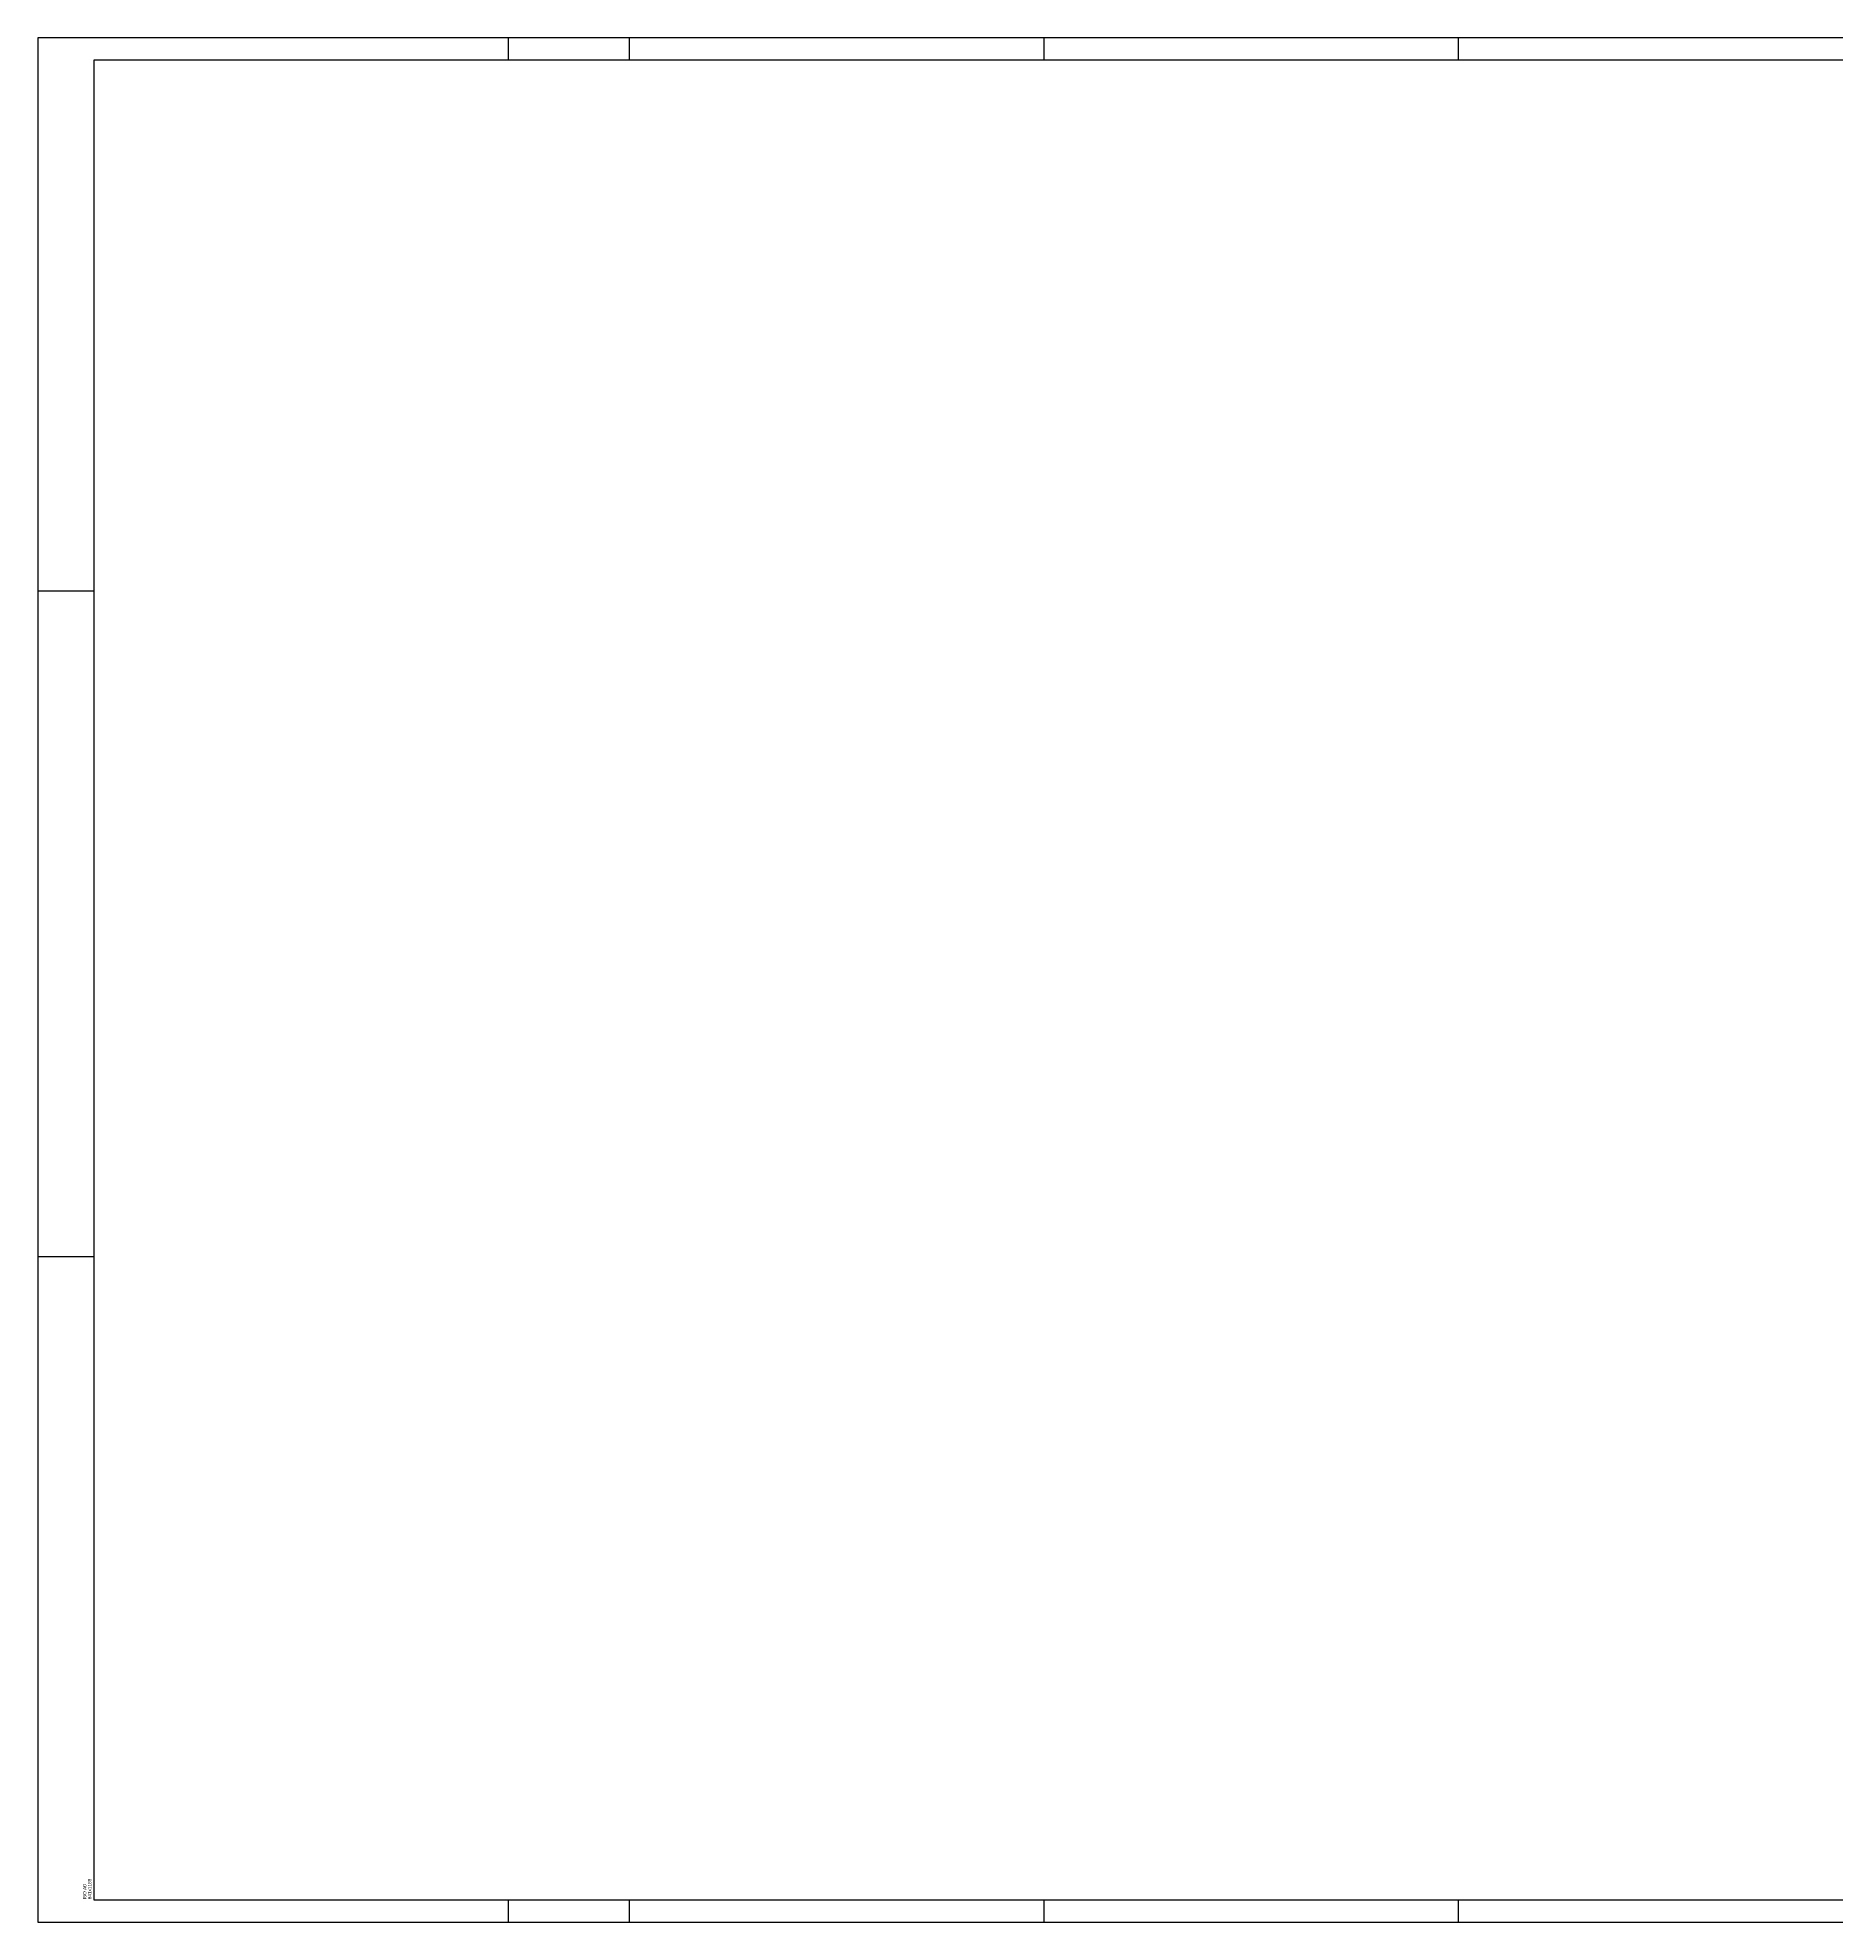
# Model space of a CAD drawing. Header units: millimetres. Extents: x 0 to 687901, y 0 to 346525.
# Drawn here: x 5320 to 9333, y 17090 to 21295 of the extents above; entities that cross this region are included whole.
import ezdxf

# ---------------------------------------------------------------- set-up
doc = ezdxf.new("R2010")
doc.units = ezdxf.units.MM
doc.layers.add('ARQ_Prancha', color=7, linetype='Continuous')
doc.layers.add('ARQ_Prancha lin_grossa', color=111, linetype='Continuous')
doc.styles.add('DES-ROMANS', font='arial.ttf')

msp = doc.modelspace()

# ---------------------------------------------------------------- linework, layer by layer
at = {"layer": 'ARQ_Prancha'}
for p, q in [((6369.9, 21295.1), (6369.9, 21245.1)), ((6639.9, 21295.1), (6639.9, 21245.1)), ((7564.9, 21295.1), (7564.9, 21245.1)), ((8489.9, 21295.1), (8489.9, 21245.1)), ((5444.9, 20060.1), (5319.9, 20060.1)), ((5444.9, 18575.1), (5319.9, 18575.1)), ((6369.9, 17140.1), (6369.9, 17090.1)), ((6639.9, 17140.1), (6639.9, 17090.1)), ((7564.9, 17140.1), (7564.9, 17090.1)), ((8489.9, 17140.1), (8489.9, 17090.1))]:
    msp.add_line(p, q, dxfattribs=at)
msp.add_lwpolyline([(5319.9, 17090.1), (11264.9, 17090.1), (11264.9, 21295.1), (5319.9, 21295.1)], close=True, dxfattribs=at)
at = {"layer": 'ARQ_Prancha lin_grossa'}
msp.add_lwpolyline([(11214.9, 17140.1), (11214.9, 21245.1), (5444.9, 21245.1), (5444.9, 17140.1), (11214.9, 17140.1)], close=True, dxfattribs=at)

# ---------------------------------------------------------------- texts
at = {"layer": 'ARQ_Prancha', "style": 'DES-ROMANS'}
for s, p in [('ISO A0', (5428.3, 17141.4)), ('841x1189', (5439.5, 17141.4))]:
    msp.add_text(s, height=7.5, rotation=90, dxfattribs=at).set_placement(p)

doc.saveas('drawing.dxf')
